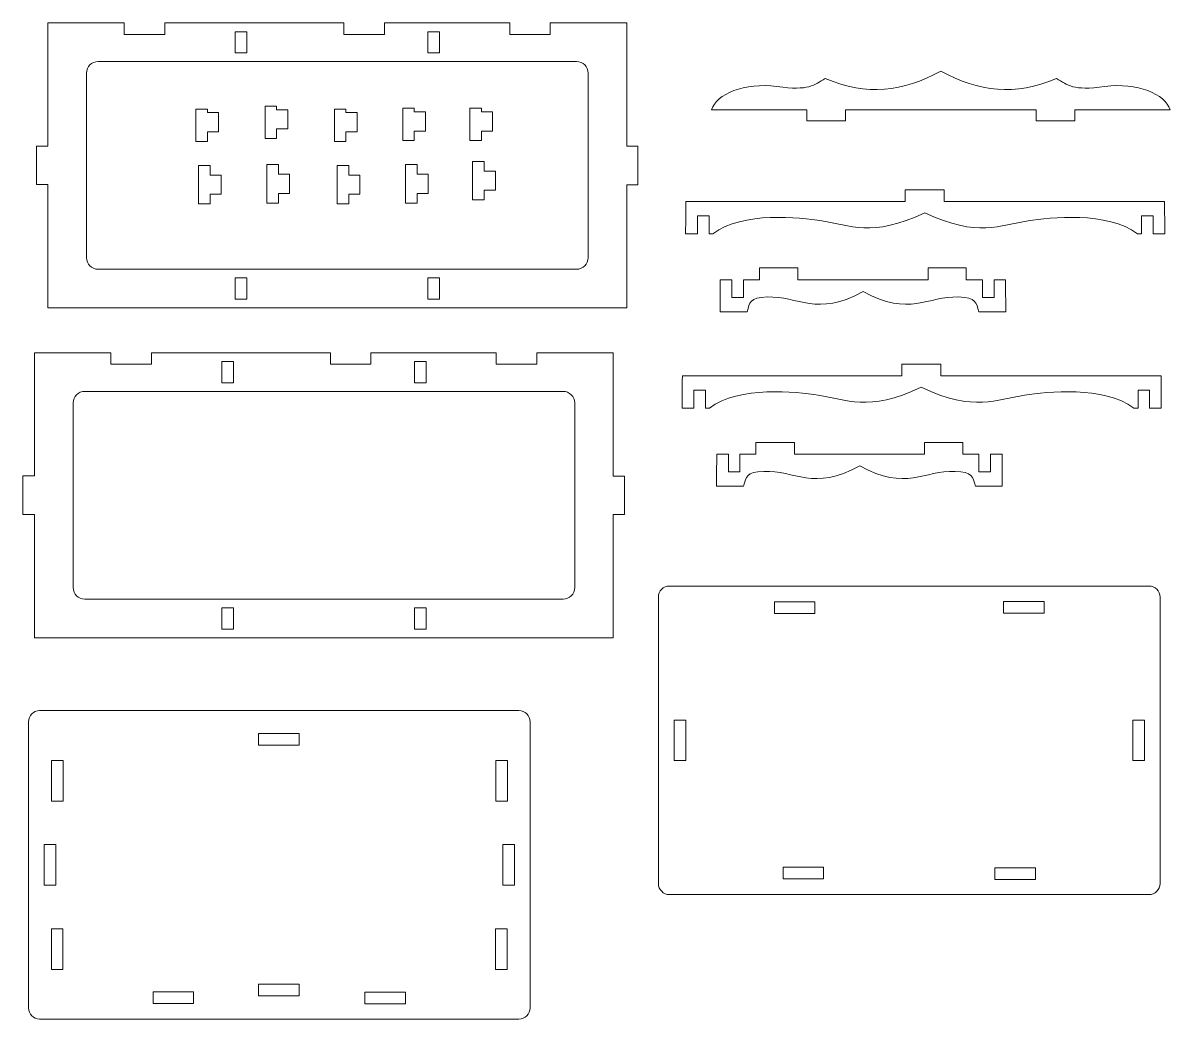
# Model space of a CAD drawing. Header units: centimetres. Extents: x -142 to 142, y -81 to 81.
# Drawn here: x -36.6 to 141.8, y -74.3 to 80.7 of the extents above; entities that cross this region are included whole.
import ezdxf

# ---------------------------------------------------------------- set-up
doc = ezdxf.new("R2010")
doc.units = ezdxf.units.CM
doc.header["$MEASUREMENT"] = 0
doc.layers.add('layer 1', color=7, linetype='Continuous')

msp = doc.modelspace()

# ---------------------------------------------------------------- linework, layer by layer
at = {"layer": 'layer 1', "color": 250, "lineweight": 20}
for points, knots in [([(57.26938, 36.39864), (57.26938, 36.39864), (-32.73068, 36.39864), (-32.73068, 36.39864), (-32.73068, 36.39864), (-32.73068, 36.39864), (-32.73068, 55.55874), (-32.73068, 55.55874), (-32.73068, 55.55874), (-32.73068, 55.55874), (-34.53068, 55.55874), (-34.53068, 55.55874), (-34.53068, 55.55874), (-34.53068, 55.55874), (-34.53068, 61.55874), (-34.53068, 61.55874), (-34.53068, 61.55874), (-34.53068, 61.55874), (-32.73068, 61.55874), (-32.73068, 61.55874), (-32.73068, 61.55874), (-32.73068, 61.55874), (-32.73068, 80.7189), (-32.73068, 80.7189), (-32.73068, 80.7189), (-32.73068, 80.7189), (-20.86502, 80.7189), (-20.86502, 80.7189), (-20.86502, 80.7189), (-20.86502, 80.7189), (-20.86502, 78.9366), (-20.86502, 78.9366), (-20.86502, 78.9366), (-20.86502, 78.9366), (-14.56178, 78.9366), (-14.56178, 78.9366), (-14.56178, 78.9366), (-14.56178, 78.9366), (-14.56178, 80.7189), (-14.56178, 80.7189), (-14.56178, 80.7189), (-14.56178, 80.7189), (13.28128, 80.7189), (13.28128, 80.7189), (13.28128, 80.7189), (13.28128, 80.7189), (13.28128, 78.92952), (13.28128, 78.92952), (13.28128, 78.92952), (13.28128, 78.92952), (19.58452, 78.92952), (19.58452, 78.92952), (19.58452, 78.92952), (19.58452, 78.92952), (19.58452, 80.7189), (19.58452, 80.7189), (19.58452, 80.7189), (19.58452, 80.7189), (39.0664, 80.7189), (39.0664, 80.7189), (39.0664, 80.7189), (39.0664, 80.7189), (39.0664, 78.92856), (39.0664, 78.92856), (39.0664, 78.92856), (39.0664, 78.92856), (45.36964, 78.92856), (45.36964, 78.92856), (45.36964, 78.92856), (45.36964, 78.92856), (45.36964, 80.7189), (45.36964, 80.7189), (45.36964, 80.7189), (45.36964, 80.7189), (57.26938, 80.7189), (57.26938, 80.7189), (57.26938, 80.7189), (57.26938, 80.7189), (57.26938, 61.5513), (57.26938, 61.5513), (57.26938, 61.5513), (57.26938, 61.5513), (59.00854, 61.5513), (59.00854, 61.5513), (59.00854, 61.5513), (59.00854, 61.5513), (59.00854, 55.5513), (59.00854, 55.5513), (59.00854, 55.5513), (59.00854, 55.5513), (57.26938, 55.5513), (57.26938, 55.5513), (57.26938, 55.5513), (57.26938, 55.5513), (57.26938, 36.39864), (57.26938, 36.39864)], [0, 0, 0, 0, 0.04, 0.04, 0.04, 0.04, 0.08, 0.08, 0.08, 0.08, 0.12, 0.12, 0.12, 0.12, 0.16, 0.16, 0.16, 0.16, 0.2, 0.2, 0.2, 0.2, 0.24, 0.24, 0.24, 0.24, 0.28, 0.28, 0.28, 0.28, 0.32, 0.32, 0.32, 0.32, 0.36, 0.36, 0.36, 0.36, 0.4, 0.4, 0.4, 0.4, 0.44, 0.44, 0.44, 0.44, 0.48, 0.48, 0.48, 0.48, 0.52, 0.52, 0.52, 0.52, 0.56, 0.56, 0.56, 0.56, 0.6, 0.6, 0.6, 0.6, 0.64, 0.64, 0.64, 0.64, 0.68, 0.68, 0.68, 0.68, 0.72, 0.72, 0.72, 0.72, 0.76, 0.76, 0.76, 0.76, 0.8, 0.8, 0.8, 0.8, 0.84, 0.84, 0.84, 0.84, 0.88, 0.88, 0.88, 0.88, 0.92, 0.92, 0.92, 0.92, 1, 1, 1, 1]), ([(-3.62936, 76.04766), (-3.62936, 76.04766), (-1.81436, 76.04766), (-1.81436, 76.04766), (-1.81436, 76.04766), (-1.81436, 76.04766), (-1.81436, 79.34766), (-1.81436, 79.34766), (-1.81436, 79.34766), (-1.81436, 79.34766), (-3.62936, 79.34766), (-3.62936, 79.34766), (-3.62936, 79.34766), (-3.62936, 79.34766), (-3.62936, 76.04766), (-3.62936, 76.04766)], [0, 0, 0, 0, 0.2, 0.2, 0.2, 0.2, 0.4, 0.4, 0.4, 0.4, 0.6, 0.6, 0.6, 0.6, 1, 1, 1, 1]), ([(26.3569, 76.04646), (26.3569, 76.04646), (28.17184, 76.04646), (28.17184, 76.04646), (28.17184, 76.04646), (28.17184, 76.04646), (28.17184, 79.34646), (28.17184, 79.34646), (28.17184, 79.34646), (28.17184, 79.34646), (26.3569, 79.34646), (26.3569, 79.34646), (26.3569, 79.34646), (26.3569, 79.34646), (26.3569, 76.04646), (26.3569, 76.04646)], [0, 0, 0, 0, 0.2, 0.2, 0.2, 0.2, 0.4, 0.4, 0.4, 0.4, 0.6, 0.6, 0.6, 0.6, 1, 1, 1, 1]), ([(49.46938, 42.39864), (49.46938, 42.39864), (-24.93068, 42.39864), (-24.93068, 42.39864), (-24.93068, 42.39864), (-25.92062, 42.39864), (-26.73068, 43.20864), (-26.73068, 44.1987), (-26.73068, 44.1987), (-26.73068, 44.1987), (-26.73068, 72.91884), (-26.73068, 72.91884), (-26.73068, 72.91884), (-26.73068, 73.9089), (-25.92062, 74.71884), (-24.93068, 74.71884), (-24.93068, 74.71884), (-24.93068, 74.71884), (49.46938, 74.71884), (49.46938, 74.71884), (49.46938, 74.71884), (50.45938, 74.71884), (51.26938, 73.9089), (51.26938, 72.91884), (51.26938, 72.91884), (51.26938, 72.91884), (51.26938, 44.1987), (51.26938, 44.1987), (51.26938, 44.1987), (51.26938, 43.20864), (50.45938, 42.39864), (49.46938, 42.39864)], [0, 0, 0, 0, 0.111111111, 0.111111111, 0.111111111, 0.111111111, 0.222222222, 0.222222222, 0.222222222, 0.222222222, 0.333333333, 0.333333333, 0.333333333, 0.333333333, 0.444444444, 0.444444444, 0.444444444, 0.444444444, 0.555555556, 0.555555556, 0.555555556, 0.555555556, 0.666666667, 0.666666667, 0.666666667, 0.666666667, 0.777777778, 0.777777778, 0.777777778, 0.777777778, 1, 1, 1, 1]), ([(106.11394, 67.2189), (106.11394, 67.2189), (91.29412, 67.20948), (91.29412, 67.20948), (91.29412, 67.20948), (91.29412, 67.20948), (91.29412, 65.46756), (91.29412, 65.46756), (91.29412, 65.46756), (91.29412, 65.46756), (85.29412, 65.46756), (85.29412, 65.46756), (85.29412, 65.46756), (85.29412, 65.46756), (85.29412, 67.2057), (85.29412, 67.2057), (85.29412, 67.2057), (85.29412, 67.2057), (70.47436, 67.19628), (70.47436, 67.19628), (70.47436, 67.19628), (71.1604, 69.6582), (75.61474, 71.51382), (80.62822, 70.81902), (80.62822, 70.81902), (85.64182, 70.12416), (86.34286, 71.05368), (88.1263, 72.06426), (88.1263, 72.06426), (94.71328, 69.28674), (100.09036, 70.0242), (106.11418, 73.19628), (106.11418, 73.19628), (112.13812, 70.0242), (117.5152, 69.28674), (124.10206, 72.06426), (124.10206, 72.06426), (125.8855, 71.05368), (126.5866, 70.12416), (131.60007, 70.81902), (131.60007, 70.81902), (136.61349, 71.51382), (141.06783, 69.6582), (141.75381, 67.19628), (141.75381, 67.19628), (141.75381, 67.19628), (126.94666, 67.2057), (126.94666, 67.2057), (126.94666, 67.2057), (126.94666, 67.2057), (126.94666, 65.4756), (126.94666, 65.4756), (126.94666, 65.4756), (126.94666, 65.4756), (120.94666, 65.4756), (120.94666, 65.4756), (120.94666, 65.4756), (120.94666, 65.4756), (120.94666, 67.20948), (120.94666, 67.20948), (120.94666, 67.20948), (120.94666, 67.20948), (106.11394, 67.2189), (106.11394, 67.2189)], [0, 0, 0, 0, 0.058823529, 0.058823529, 0.058823529, 0.058823529, 0.117647059, 0.117647059, 0.117647059, 0.117647059, 0.176470588, 0.176470588, 0.176470588, 0.176470588, 0.235294118, 0.235294118, 0.235294118, 0.235294118, 0.294117647, 0.294117647, 0.294117647, 0.294117647, 0.352941176, 0.352941176, 0.352941176, 0.352941176, 0.411764706, 0.411764706, 0.411764706, 0.411764706, 0.470588235, 0.470588235, 0.470588235, 0.470588235, 0.529411765, 0.529411765, 0.529411765, 0.529411765, 0.588235294, 0.588235294, 0.588235294, 0.588235294, 0.647058824, 0.647058824, 0.647058824, 0.647058824, 0.705882353, 0.705882353, 0.705882353, 0.705882353, 0.764705882, 0.764705882, 0.764705882, 0.764705882, 0.823529412, 0.823529412, 0.823529412, 0.823529412, 0.882352941, 0.882352941, 0.882352941, 0.882352941, 1, 1, 1, 1]), ([(-7.9448, 62.26224), (-7.9448, 62.26224), (-9.7448, 62.26224), (-9.7448, 62.26224), (-9.7448, 62.26224), (-9.7448, 62.26224), (-9.7448, 67.30224), (-9.7448, 67.30224), (-9.7448, 67.30224), (-9.7448, 67.30224), (-7.9448, 67.30224), (-7.9448, 67.30224), (-7.9448, 67.30224), (-7.9448, 67.30224), (-7.9448, 66.76224), (-7.9448, 66.76224), (-7.9448, 66.76224), (-7.9448, 66.76224), (-6.20486, 66.76224), (-6.20486, 66.76224), (-6.20486, 66.76224), (-6.20486, 66.76224), (-6.20486, 63.76224), (-6.20486, 63.76224), (-6.20486, 63.76224), (-6.20486, 63.76224), (-7.9448, 63.76224), (-7.9448, 63.76224), (-7.9448, 63.76224), (-7.9448, 63.76224), (-7.9448, 62.26224), (-7.9448, 62.26224)], [0, 0, 0, 0, 0.111111111, 0.111111111, 0.111111111, 0.111111111, 0.222222222, 0.222222222, 0.222222222, 0.222222222, 0.333333333, 0.333333333, 0.333333333, 0.333333333, 0.444444444, 0.444444444, 0.444444444, 0.444444444, 0.555555556, 0.555555556, 0.555555556, 0.555555556, 0.666666667, 0.666666667, 0.666666667, 0.666666667, 0.777777778, 0.777777778, 0.777777778, 0.777777778, 1, 1, 1, 1]), ([(2.83396, 62.72124), (2.83396, 62.72124), (1.03396, 62.72124), (1.03396, 62.72124), (1.03396, 62.72124), (1.03396, 62.72124), (1.03396, 67.76124), (1.03396, 67.76124), (1.03396, 67.76124), (1.03396, 67.76124), (2.83396, 67.76124), (2.83396, 67.76124), (2.83396, 67.76124), (2.83396, 67.76124), (2.83396, 67.22124), (2.83396, 67.22124), (2.83396, 67.22124), (2.83396, 67.22124), (4.57396, 67.22124), (4.57396, 67.22124), (4.57396, 67.22124), (4.57396, 67.22124), (4.57396, 64.22124), (4.57396, 64.22124), (4.57396, 64.22124), (4.57396, 64.22124), (2.83396, 64.22124), (2.83396, 64.22124), (2.83396, 64.22124), (2.83396, 64.22124), (2.83396, 62.72124), (2.83396, 62.72124)], [0, 0, 0, 0, 0.111111111, 0.111111111, 0.111111111, 0.111111111, 0.222222222, 0.222222222, 0.222222222, 0.222222222, 0.333333333, 0.333333333, 0.333333333, 0.333333333, 0.444444444, 0.444444444, 0.444444444, 0.444444444, 0.555555556, 0.555555556, 0.555555556, 0.555555556, 0.666666667, 0.666666667, 0.666666667, 0.666666667, 0.777777778, 0.777777778, 0.777777778, 0.777777778, 1, 1, 1, 1]), ([(13.60894, 62.26224), (13.60894, 62.26224), (11.80894, 62.26224), (11.80894, 62.26224), (11.80894, 62.26224), (11.80894, 62.26224), (11.80894, 67.30224), (11.80894, 67.30224), (11.80894, 67.30224), (11.80894, 67.30224), (13.60894, 67.30224), (13.60894, 67.30224), (13.60894, 67.30224), (13.60894, 67.30224), (13.60894, 66.76224), (13.60894, 66.76224), (13.60894, 66.76224), (13.60894, 66.76224), (15.34894, 66.76224), (15.34894, 66.76224), (15.34894, 66.76224), (15.34894, 66.76224), (15.34894, 63.76224), (15.34894, 63.76224), (15.34894, 63.76224), (15.34894, 63.76224), (13.60894, 63.76224), (13.60894, 63.76224), (13.60894, 63.76224), (13.60894, 63.76224), (13.60894, 62.26224), (13.60894, 62.26224)], [0, 0, 0, 0, 0.111111111, 0.111111111, 0.111111111, 0.111111111, 0.222222222, 0.222222222, 0.222222222, 0.222222222, 0.333333333, 0.333333333, 0.333333333, 0.333333333, 0.444444444, 0.444444444, 0.444444444, 0.444444444, 0.555555556, 0.555555556, 0.555555556, 0.555555556, 0.666666667, 0.666666667, 0.666666667, 0.666666667, 0.777777778, 0.777777778, 0.777777778, 0.777777778, 1, 1, 1, 1]), ([(24.22894, 62.40372), (24.22894, 62.40372), (22.42894, 62.40372), (22.42894, 62.40372), (22.42894, 62.40372), (22.42894, 62.40372), (22.42894, 67.44372), (22.42894, 67.44372), (22.42894, 67.44372), (22.42894, 67.44372), (24.22894, 67.44372), (24.22894, 67.44372), (24.22894, 67.44372), (24.22894, 67.44372), (24.22894, 66.90372), (24.22894, 66.90372), (24.22894, 66.90372), (24.22894, 66.90372), (25.96894, 66.90372), (25.96894, 66.90372), (25.96894, 66.90372), (25.96894, 66.90372), (25.96894, 63.90372), (25.96894, 63.90372), (25.96894, 63.90372), (25.96894, 63.90372), (24.22894, 63.90372), (24.22894, 63.90372), (24.22894, 63.90372), (24.22894, 63.90372), (24.22894, 62.40372), (24.22894, 62.40372)], [0, 0, 0, 0, 0.111111111, 0.111111111, 0.111111111, 0.111111111, 0.222222222, 0.222222222, 0.222222222, 0.222222222, 0.333333333, 0.333333333, 0.333333333, 0.333333333, 0.444444444, 0.444444444, 0.444444444, 0.444444444, 0.555555556, 0.555555556, 0.555555556, 0.555555556, 0.666666667, 0.666666667, 0.666666667, 0.666666667, 0.777777778, 0.777777778, 0.777777778, 0.777777778, 1, 1, 1, 1]), ([(34.66894, 62.40372), (34.66894, 62.40372), (32.86894, 62.40372), (32.86894, 62.40372), (32.86894, 62.40372), (32.86894, 62.40372), (32.86894, 67.44372), (32.86894, 67.44372), (32.86894, 67.44372), (32.86894, 67.44372), (34.66894, 67.44372), (34.66894, 67.44372), (34.66894, 67.44372), (34.66894, 67.44372), (34.66894, 66.90372), (34.66894, 66.90372), (34.66894, 66.90372), (34.66894, 66.90372), (36.40894, 66.90372), (36.40894, 66.90372), (36.40894, 66.90372), (36.40894, 66.90372), (36.40894, 63.90372), (36.40894, 63.90372), (36.40894, 63.90372), (36.40894, 63.90372), (34.66894, 63.90372), (34.66894, 63.90372), (34.66894, 63.90372), (34.66894, 63.90372), (34.66894, 62.40372), (34.66894, 62.40372)], [0, 0, 0, 0, 0.111111111, 0.111111111, 0.111111111, 0.111111111, 0.222222222, 0.222222222, 0.222222222, 0.222222222, 0.333333333, 0.333333333, 0.333333333, 0.333333333, 0.444444444, 0.444444444, 0.444444444, 0.444444444, 0.555555556, 0.555555556, 0.555555556, 0.555555556, 0.666666667, 0.666666667, 0.666666667, 0.666666667, 0.777777778, 0.777777778, 0.777777778, 0.777777778, 1, 1, 1, 1]), ([(35.09896, 53.18022), (35.09896, 53.18022), (33.29896, 53.18022), (33.29896, 53.18022), (33.29896, 53.18022), (33.29896, 53.18022), (33.29896, 59.18022), (33.29896, 59.18022), (33.29896, 59.18022), (33.29896, 59.18022), (35.09896, 59.18022), (35.09896, 59.18022), (35.09896, 59.18022), (35.09896, 59.18022), (35.09896, 57.68022), (35.09896, 57.68022), (35.09896, 57.68022), (35.09896, 57.68022), (36.83896, 57.68022), (36.83896, 57.68022), (36.83896, 57.68022), (36.83896, 57.68022), (36.83896, 54.68022), (36.83896, 54.68022), (36.83896, 54.68022), (36.83896, 54.68022), (35.09896, 54.68022), (35.09896, 54.68022), (35.09896, 54.68022), (35.09896, 54.68022), (35.09896, 53.18022), (35.09896, 53.18022)], [0, 0, 0, 0, 0.111111111, 0.111111111, 0.111111111, 0.111111111, 0.222222222, 0.222222222, 0.222222222, 0.222222222, 0.333333333, 0.333333333, 0.333333333, 0.333333333, 0.444444444, 0.444444444, 0.444444444, 0.444444444, 0.555555556, 0.555555556, 0.555555556, 0.555555556, 0.666666667, 0.666666667, 0.666666667, 0.666666667, 0.777777778, 0.777777778, 0.777777778, 0.777777778, 1, 1, 1, 1]), ([(-7.51478, 52.55874), (-7.51478, 52.55874), (-9.31478, 52.55874), (-9.31478, 52.55874), (-9.31478, 52.55874), (-9.31478, 52.55874), (-9.31478, 58.55874), (-9.31478, 58.55874), (-9.31478, 58.55874), (-9.31478, 58.55874), (-7.51478, 58.55874), (-7.51478, 58.55874), (-7.51478, 58.55874), (-7.51478, 58.55874), (-7.51478, 57.05874), (-7.51478, 57.05874), (-7.51478, 57.05874), (-7.51478, 57.05874), (-5.77484, 57.05874), (-5.77484, 57.05874), (-5.77484, 57.05874), (-5.77484, 57.05874), (-5.77484, 54.05874), (-5.77484, 54.05874), (-5.77484, 54.05874), (-5.77484, 54.05874), (-7.51478, 54.05874), (-7.51478, 54.05874), (-7.51478, 54.05874), (-7.51478, 54.05874), (-7.51478, 52.55874), (-7.51478, 52.55874)], [0, 0, 0, 0, 0.111111111, 0.111111111, 0.111111111, 0.111111111, 0.222222222, 0.222222222, 0.222222222, 0.222222222, 0.333333333, 0.333333333, 0.333333333, 0.333333333, 0.444444444, 0.444444444, 0.444444444, 0.444444444, 0.555555556, 0.555555556, 0.555555556, 0.555555556, 0.666666667, 0.666666667, 0.666666667, 0.666666667, 0.777777778, 0.777777778, 0.777777778, 0.777777778, 1, 1, 1, 1]), ([(3.10522, 52.70022), (3.10522, 52.70022), (1.30522, 52.70022), (1.30522, 52.70022), (1.30522, 52.70022), (1.30522, 52.70022), (1.30522, 58.70022), (1.30522, 58.70022), (1.30522, 58.70022), (1.30522, 58.70022), (3.10522, 58.70022), (3.10522, 58.70022), (3.10522, 58.70022), (3.10522, 58.70022), (3.10522, 57.20022), (3.10522, 57.20022), (3.10522, 57.20022), (3.10522, 57.20022), (4.84522, 57.20022), (4.84522, 57.20022), (4.84522, 57.20022), (4.84522, 57.20022), (4.84522, 54.20022), (4.84522, 54.20022), (4.84522, 54.20022), (4.84522, 54.20022), (3.10522, 54.20022), (3.10522, 54.20022), (3.10522, 54.20022), (3.10522, 54.20022), (3.10522, 52.70022), (3.10522, 52.70022)], [0, 0, 0, 0, 0.111111111, 0.111111111, 0.111111111, 0.111111111, 0.222222222, 0.222222222, 0.222222222, 0.222222222, 0.333333333, 0.333333333, 0.333333333, 0.333333333, 0.444444444, 0.444444444, 0.444444444, 0.444444444, 0.555555556, 0.555555556, 0.555555556, 0.555555556, 0.666666667, 0.666666667, 0.666666667, 0.666666667, 0.777777778, 0.777777778, 0.777777778, 0.777777778, 1, 1, 1, 1]), ([(14.03896, 52.55874), (14.03896, 52.55874), (12.23896, 52.55874), (12.23896, 52.55874), (12.23896, 52.55874), (12.23896, 52.55874), (12.23896, 58.55874), (12.23896, 58.55874), (12.23896, 58.55874), (12.23896, 58.55874), (14.03896, 58.55874), (14.03896, 58.55874), (14.03896, 58.55874), (14.03896, 58.55874), (14.03896, 57.05874), (14.03896, 57.05874), (14.03896, 57.05874), (14.03896, 57.05874), (15.7789, 57.05874), (15.7789, 57.05874), (15.7789, 57.05874), (15.7789, 57.05874), (15.7789, 54.05874), (15.7789, 54.05874), (15.7789, 54.05874), (15.7789, 54.05874), (14.03896, 54.05874), (14.03896, 54.05874), (14.03896, 54.05874), (14.03896, 54.05874), (14.03896, 52.55874), (14.03896, 52.55874)], [0, 0, 0, 0, 0.111111111, 0.111111111, 0.111111111, 0.111111111, 0.222222222, 0.222222222, 0.222222222, 0.222222222, 0.333333333, 0.333333333, 0.333333333, 0.333333333, 0.444444444, 0.444444444, 0.444444444, 0.444444444, 0.555555556, 0.555555556, 0.555555556, 0.555555556, 0.666666667, 0.666666667, 0.666666667, 0.666666667, 0.777777778, 0.777777778, 0.777777778, 0.777777778, 1, 1, 1, 1]), ([(24.65896, 52.70022), (24.65896, 52.70022), (22.85896, 52.70022), (22.85896, 52.70022), (22.85896, 52.70022), (22.85896, 52.70022), (22.85896, 58.70022), (22.85896, 58.70022), (22.85896, 58.70022), (22.85896, 58.70022), (24.65896, 58.70022), (24.65896, 58.70022), (24.65896, 58.70022), (24.65896, 58.70022), (24.65896, 57.20022), (24.65896, 57.20022), (24.65896, 57.20022), (24.65896, 57.20022), (26.39896, 57.20022), (26.39896, 57.20022), (26.39896, 57.20022), (26.39896, 57.20022), (26.39896, 54.20022), (26.39896, 54.20022), (26.39896, 54.20022), (26.39896, 54.20022), (24.65896, 54.20022), (24.65896, 54.20022), (24.65896, 54.20022), (24.65896, 54.20022), (24.65896, 52.70022), (24.65896, 52.70022)], [0, 0, 0, 0, 0.111111111, 0.111111111, 0.111111111, 0.111111111, 0.222222222, 0.222222222, 0.222222222, 0.222222222, 0.333333333, 0.333333333, 0.333333333, 0.333333333, 0.444444444, 0.444444444, 0.444444444, 0.444444444, 0.555555556, 0.555555556, 0.555555556, 0.555555556, 0.666666667, 0.666666667, 0.666666667, 0.666666667, 0.777777778, 0.777777778, 0.777777778, 0.777777778, 1, 1, 1, 1]), ([(103.60588, 51.15732), (95.27194, 47.27658), (92.02948, 49.2672), (87.59626, 49.9356), (87.59626, 49.9356), (84.16864, 50.45238), (75.3163, 51.44562), (70.66594, 47.92608), (70.66594, 47.92608), (70.66594, 47.92608), (70.06666, 47.92662), (70.06666, 47.92662), (70.06666, 47.92662), (70.06666, 47.92662), (70.06666, 50.7069), (70.06666, 50.7069), (70.06666, 50.7069), (70.06666, 50.7069), (68.26666, 50.7069), (68.26666, 50.7069), (68.26666, 50.7069), (68.26666, 50.7069), (68.26666, 47.92854), (68.26666, 47.92854), (68.26666, 47.92854), (66.22318, 47.93106), (68.93614, 47.93016), (66.42436, 47.93238), (66.42436, 47.93238), (66.43732, 50.23524), (66.45016, 50.64324), (66.46312, 52.94616), (66.46312, 52.94616), (78.13882, 52.94814), (88.9144, 52.94916), (100.5901, 52.94928), (100.5901, 52.94928), (100.5901, 52.94928), (100.5901, 54.76608), (100.5901, 54.76608), (100.5901, 54.76608), (100.5901, 54.76608), (106.64308, 54.76608), (106.64308, 54.76608), (106.64308, 54.76608), (106.64308, 54.76608), (106.64308, 52.94928), (106.64308, 52.94928), (106.64308, 52.94928), (118.3627, 52.94916), (129.17889, 52.94814), (140.89845, 52.94616), (140.89845, 52.94616), (140.91141, 50.64324), (140.92437, 50.23524), (140.93739, 47.93238), (140.93739, 47.93238), (138.43221, 47.93016), (141.10431, 47.931), (139.12671, 47.92854), (139.12671, 47.92854), (139.12671, 47.92854), (139.12671, 50.71296), (139.12671, 50.71296), (139.12671, 50.71296), (139.12671, 50.71296), (137.32671, 50.71296), (137.32671, 50.71296), (137.32671, 50.71296), (137.32671, 50.71296), (137.32671, 47.92668), (137.32671, 47.92668), (137.32671, 47.92668), (137.32671, 47.92668), (136.67985, 47.92608), (136.67985, 47.92608), (136.67985, 47.92608), (132.01197, 51.44562), (123.12634, 50.45238), (119.68576, 49.9356), (119.68576, 49.9356), (115.23592, 49.26726), (111.97114, 47.27658), (103.60588, 51.15732)], [0, 0, 0, 0, 0.045454545, 0.045454545, 0.045454545, 0.045454545, 0.090909091, 0.090909091, 0.090909091, 0.090909091, 0.136363636, 0.136363636, 0.136363636, 0.136363636, 0.181818182, 0.181818182, 0.181818182, 0.181818182, 0.227272727, 0.227272727, 0.227272727, 0.227272727, 0.272727273, 0.272727273, 0.272727273, 0.272727273, 0.318181818, 0.318181818, 0.318181818, 0.318181818, 0.363636364, 0.363636364, 0.363636364, 0.363636364, 0.409090909, 0.409090909, 0.409090909, 0.409090909, 0.454545455, 0.454545455, 0.454545455, 0.454545455, 0.5, 0.5, 0.5, 0.5, 0.545454545, 0.545454545, 0.545454545, 0.545454545, 0.590909091, 0.590909091, 0.590909091, 0.590909091, 0.636363636, 0.636363636, 0.636363636, 0.636363636, 0.681818182, 0.681818182, 0.681818182, 0.681818182, 0.727272727, 0.727272727, 0.727272727, 0.727272727, 0.772727273, 0.772727273, 0.772727273, 0.772727273, 0.818181818, 0.818181818, 0.818181818, 0.818181818, 0.863636364, 0.863636364, 0.863636364, 0.863636364, 0.909090909, 0.909090909, 0.909090909, 0.909090909, 1, 1, 1, 1]), ([(-3.62294, 37.7499), (-3.62294, 37.7499), (-1.80794, 37.7499), (-1.80794, 37.7499), (-1.80794, 37.7499), (-1.80794, 37.7499), (-1.80794, 41.0499), (-1.80794, 41.0499), (-1.80794, 41.0499), (-1.80794, 41.0499), (-3.62294, 41.0499), (-3.62294, 41.0499), (-3.62294, 41.0499), (-3.62294, 41.0499), (-3.62294, 37.7499), (-3.62294, 37.7499)], [0, 0, 0, 0, 0.2, 0.2, 0.2, 0.2, 0.4, 0.4, 0.4, 0.4, 0.6, 0.6, 0.6, 0.6, 1, 1, 1, 1]), ([(26.36332, 37.7487), (26.36332, 37.7487), (28.17832, 37.7487), (28.17832, 37.7487), (28.17832, 37.7487), (28.17832, 37.7487), (28.17832, 41.0487), (28.17832, 41.0487), (28.17832, 41.0487), (28.17832, 41.0487), (26.36332, 41.0487), (26.36332, 41.0487), (26.36332, 41.0487), (26.36332, 41.0487), (26.36332, 37.7487), (26.36332, 37.7487)], [0, 0, 0, 0, 0.2, 0.2, 0.2, 0.2, 0.4, 0.4, 0.4, 0.4, 0.6, 0.6, 0.6, 0.6, 1, 1, 1, 1]), ([(94.04908, 38.96166), (86.78272, 34.90842), (83.98972, 38.26998), (79.11046, 38.08362), (79.11046, 38.08362), (76.35748, 37.9785), (76.41658, 37.2906), (75.98092, 35.75676), (75.98092, 35.75676), (74.30092, 35.75886), (73.46098, 35.76096), (71.78098, 35.763), (71.78098, 35.763), (71.79046, 38.06094), (71.79994, 38.46798), (71.80936, 40.76592), (71.80936, 40.76592), (74.9842, 40.76658), (71.5036, 40.76652), (73.61512, 40.76706), (73.61512, 40.76706), (73.61512, 40.76706), (73.61512, 38.0181), (73.61512, 38.0181), (73.61512, 38.0181), (73.61512, 38.0181), (75.41512, 38.0181), (75.41512, 38.0181), (75.41512, 38.0181), (75.41512, 38.0181), (75.41512, 40.76748), (75.41512, 40.76748), (75.41512, 40.76748), (75.41512, 40.76748), (77.89948, 40.7679), (77.89948, 40.7679), (77.89948, 40.7679), (77.89948, 40.7679), (77.89948, 42.59676), (77.89948, 42.59676), (77.89948, 42.59676), (77.89948, 42.59676), (83.89948, 42.59676), (83.89948, 42.59676), (83.89948, 42.59676), (83.89948, 42.59676), (83.89948, 40.76856), (83.89948, 40.76856), (83.89948, 40.76856), (90.63982, 40.76916), (97.38016, 40.76916), (104.12056, 40.76856), (104.12056, 40.76856), (104.12056, 40.76856), (104.12056, 42.59682), (104.12056, 42.59682), (104.12056, 42.59682), (104.12056, 42.59682), (110.074, 42.59682), (110.074, 42.59682), (110.074, 42.59682), (110.074, 42.59682), (110.074, 40.7679), (110.074, 40.7679), (110.074, 40.7679), (110.074, 40.7679), (112.59154, 40.76748), (112.59154, 40.76748), (112.59154, 40.76748), (112.59154, 40.76748), (112.59154, 38.01264), (112.59154, 38.01264), (112.59154, 38.01264), (112.59154, 38.01264), (114.39154, 38.01264), (114.39154, 38.01264), (114.39154, 38.01264), (114.39154, 38.01264), (114.39154, 40.76706), (114.39154, 40.76706), (114.39154, 40.76706), (116.38414, 40.76652), (113.0566, 40.76658), (116.1778, 40.76592), (116.1778, 40.76592), (116.1871, 38.46798), (116.19652, 38.06094), (116.20594, 35.763), (116.20594, 35.763), (114.53896, 35.76096), (113.69902, 35.75886), (112.03204, 35.75676), (112.03204, 35.75676), (111.5998, 37.2906), (111.604, 37.9785), (108.87238, 38.08362), (108.87238, 38.08362), (104.03092, 38.26998), (101.25904, 34.90842), (94.04908, 38.96166)], [0, 0, 0, 0, 0.038461538, 0.038461538, 0.038461538, 0.038461538, 0.076923077, 0.076923077, 0.076923077, 0.076923077, 0.115384615, 0.115384615, 0.115384615, 0.115384615, 0.153846154, 0.153846154, 0.153846154, 0.153846154, 0.192307692, 0.192307692, 0.192307692, 0.192307692, 0.230769231, 0.230769231, 0.230769231, 0.230769231, 0.269230769, 0.269230769, 0.269230769, 0.269230769, 0.307692308, 0.307692308, 0.307692308, 0.307692308, 0.346153846, 0.346153846, 0.346153846, 0.346153846, 0.384615385, 0.384615385, 0.384615385, 0.384615385, 0.423076923, 0.423076923, 0.423076923, 0.423076923, 0.461538462, 0.461538462, 0.461538462, 0.461538462, 0.5, 0.5, 0.5, 0.5, 0.538461538, 0.538461538, 0.538461538, 0.538461538, 0.576923077, 0.576923077, 0.576923077, 0.576923077, 0.615384615, 0.615384615, 0.615384615, 0.615384615, 0.653846154, 0.653846154, 0.653846154, 0.653846154, 0.692307692, 0.692307692, 0.692307692, 0.692307692, 0.730769231, 0.730769231, 0.730769231, 0.730769231, 0.769230769, 0.769230769, 0.769230769, 0.769230769, 0.807692308, 0.807692308, 0.807692308, 0.807692308, 0.846153846, 0.846153846, 0.846153846, 0.846153846, 0.884615385, 0.884615385, 0.884615385, 0.884615385, 0.923076923, 0.923076923, 0.923076923, 0.923076923, 1, 1, 1, 1]), ([(55.1833, -14.92302), (55.1833, -14.92302), (-34.81676, -14.92302), (-34.81676, -14.92302), (-34.81676, -14.92302), (-34.81676, -14.92302), (-34.81676, 4.23708), (-34.81676, 4.23708), (-34.81676, 4.23708), (-34.81676, 4.23708), (-36.61676, 4.23708), (-36.61676, 4.23708), (-36.61676, 4.23708), (-36.61676, 4.23708), (-36.61676, 10.23708), (-36.61676, 10.23708), (-36.61676, 10.23708), (-36.61676, 10.23708), (-34.81676, 10.23708), (-34.81676, 10.23708), (-34.81676, 10.23708), (-34.81676, 10.23708), (-34.81676, 29.39724), (-34.81676, 29.39724), (-34.81676, 29.39724), (-34.81676, 29.39724), (-22.9511, 29.39724), (-22.9511, 29.39724), (-22.9511, 29.39724), (-22.9511, 29.39724), (-22.9511, 27.61494), (-22.9511, 27.61494), (-22.9511, 27.61494), (-22.9511, 27.61494), (-16.6478, 27.61494), (-16.6478, 27.61494), (-16.6478, 27.61494), (-16.6478, 27.61494), (-16.6478, 29.39724), (-16.6478, 29.39724), (-16.6478, 29.39724), (-16.6478, 29.39724), (11.1952, 29.39724), (11.1952, 29.39724), (11.1952, 29.39724), (11.1952, 29.39724), (11.1952, 27.60786), (11.1952, 27.60786), (11.1952, 27.60786), (11.1952, 27.60786), (17.49844, 27.60786), (17.49844, 27.60786), (17.49844, 27.60786), (17.49844, 27.60786), (17.49844, 29.39724), (17.49844, 29.39724), (17.49844, 29.39724), (17.49844, 29.39724), (36.98026, 29.39724), (36.98026, 29.39724), (36.98026, 29.39724), (36.98026, 29.39724), (36.98026, 27.6069), (36.98026, 27.6069), (36.98026, 27.6069), (36.98026, 27.6069), (43.28356, 27.6069), (43.28356, 27.6069), (43.28356, 27.6069), (43.28356, 27.6069), (43.28356, 29.39724), (43.28356, 29.39724), (43.28356, 29.39724), (43.28356, 29.39724), (55.1833, 29.39724), (55.1833, 29.39724), (55.1833, 29.39724), (55.1833, 29.39724), (55.1833, 10.22964), (55.1833, 10.22964), (55.1833, 10.22964), (55.1833, 10.22964), (56.92246, 10.22964), (56.92246, 10.22964), (56.92246, 10.22964), (56.92246, 10.22964), (56.92246, 4.22964), (56.92246, 4.22964), (56.92246, 4.22964), (56.92246, 4.22964), (55.1833, 4.22964), (55.1833, 4.22964), (55.1833, 4.22964), (55.1833, 4.22964), (55.1833, -14.92302), (55.1833, -14.92302)], [0, 0, 0, 0, 0.04, 0.04, 0.04, 0.04, 0.08, 0.08, 0.08, 0.08, 0.12, 0.12, 0.12, 0.12, 0.16, 0.16, 0.16, 0.16, 0.2, 0.2, 0.2, 0.2, 0.24, 0.24, 0.24, 0.24, 0.28, 0.28, 0.28, 0.28, 0.32, 0.32, 0.32, 0.32, 0.36, 0.36, 0.36, 0.36, 0.4, 0.4, 0.4, 0.4, 0.44, 0.44, 0.44, 0.44, 0.48, 0.48, 0.48, 0.48, 0.52, 0.52, 0.52, 0.52, 0.56, 0.56, 0.56, 0.56, 0.6, 0.6, 0.6, 0.6, 0.64, 0.64, 0.64, 0.64, 0.68, 0.68, 0.68, 0.68, 0.72, 0.72, 0.72, 0.72, 0.76, 0.76, 0.76, 0.76, 0.8, 0.8, 0.8, 0.8, 0.84, 0.84, 0.84, 0.84, 0.88, 0.88, 0.88, 0.88, 0.92, 0.92, 0.92, 0.92, 1, 1, 1, 1]), ([(-5.71544, 24.726), (-5.71544, 24.726), (-3.90038, 24.726), (-3.90038, 24.726), (-3.90038, 24.726), (-3.90038, 24.726), (-3.90038, 28.026), (-3.90038, 28.026), (-3.90038, 28.026), (-3.90038, 28.026), (-5.71544, 28.026), (-5.71544, 28.026), (-5.71544, 28.026), (-5.71544, 28.026), (-5.71544, 24.726), (-5.71544, 24.726)], [0, 0, 0, 0, 0.2, 0.2, 0.2, 0.2, 0.4, 0.4, 0.4, 0.4, 0.6, 0.6, 0.6, 0.6, 1, 1, 1, 1]), ([(24.27082, 24.7248), (24.27082, 24.7248), (26.08582, 24.7248), (26.08582, 24.7248), (26.08582, 24.7248), (26.08582, 24.7248), (26.08582, 28.0248), (26.08582, 28.0248), (26.08582, 28.0248), (26.08582, 28.0248), (24.27082, 28.0248), (24.27082, 28.0248), (24.27082, 28.0248), (24.27082, 28.0248), (24.27082, 24.7248), (24.27082, 24.7248)], [0, 0, 0, 0, 0.2, 0.2, 0.2, 0.2, 0.4, 0.4, 0.4, 0.4, 0.6, 0.6, 0.6, 0.6, 1, 1, 1, 1]), ([(103.0594, 24.02718), (94.72552, 20.14644), (91.48306, 22.13706), (87.04984, 22.80546), (87.04984, 22.80546), (83.62216, 23.32224), (74.76988, 24.31548), (70.11946, 20.79594), (70.11946, 20.79594), (70.11946, 20.79594), (69.52018, 20.79648), (69.52018, 20.79648), (69.52018, 20.79648), (69.52018, 20.79648), (69.52018, 23.57676), (69.52018, 23.57676), (69.52018, 23.57676), (69.52018, 23.57676), (67.72018, 23.57676), (67.72018, 23.57676), (67.72018, 23.57676), (67.72018, 23.57676), (67.72018, 20.7984), (67.72018, 20.7984), (67.72018, 20.7984), (65.6767, 20.80092), (68.38972, 20.80002), (65.87788, 20.80224), (65.87788, 20.80224), (65.89084, 23.1051), (65.90368, 23.5131), (65.91664, 25.81602), (65.91664, 25.81602), (77.59234, 25.818), (88.36798, 25.81902), (100.04362, 25.81914), (100.04362, 25.81914), (100.04362, 25.81914), (100.04362, 27.63594), (100.04362, 27.63594), (100.04362, 27.63594), (100.04362, 27.63594), (106.0966, 27.63594), (106.0966, 27.63594), (106.0966, 27.63594), (106.0966, 27.63594), (106.0966, 25.81914), (106.0966, 25.81914), (106.0966, 25.81914), (117.81622, 25.81902), (128.63241, 25.818), (140.35197, 25.81602), (140.35197, 25.81602), (140.36493, 23.5131), (140.37789, 23.1051), (140.39091, 20.80224), (140.39091, 20.80224), (137.88573, 20.80002), (140.55783, 20.80086), (138.58023, 20.7984), (138.58023, 20.7984), (138.58023, 20.7984), (138.58023, 23.58282), (138.58023, 23.58282), (138.58023, 23.58282), (138.58023, 23.58282), (136.78023, 23.58282), (136.78023, 23.58282), (136.78023, 23.58282), (136.78023, 23.58282), (136.78023, 20.79654), (136.78023, 20.79654), (136.78023, 20.79654), (136.78023, 20.79654), (136.13337, 20.79594), (136.13337, 20.79594), (136.13337, 20.79594), (131.46549, 24.31548), (122.57986, 23.32224), (119.13928, 22.80546), (119.13928, 22.80546), (114.68944, 22.13712), (111.42466, 20.14644), (103.0594, 24.02718)], [0, 0, 0, 0, 0.045454545, 0.045454545, 0.045454545, 0.045454545, 0.090909091, 0.090909091, 0.090909091, 0.090909091, 0.136363636, 0.136363636, 0.136363636, 0.136363636, 0.181818182, 0.181818182, 0.181818182, 0.181818182, 0.227272727, 0.227272727, 0.227272727, 0.227272727, 0.272727273, 0.272727273, 0.272727273, 0.272727273, 0.318181818, 0.318181818, 0.318181818, 0.318181818, 0.363636364, 0.363636364, 0.363636364, 0.363636364, 0.409090909, 0.409090909, 0.409090909, 0.409090909, 0.454545455, 0.454545455, 0.454545455, 0.454545455, 0.5, 0.5, 0.5, 0.5, 0.545454545, 0.545454545, 0.545454545, 0.545454545, 0.590909091, 0.590909091, 0.590909091, 0.590909091, 0.636363636, 0.636363636, 0.636363636, 0.636363636, 0.681818182, 0.681818182, 0.681818182, 0.681818182, 0.727272727, 0.727272727, 0.727272727, 0.727272727, 0.772727273, 0.772727273, 0.772727273, 0.772727273, 0.818181818, 0.818181818, 0.818181818, 0.818181818, 0.863636364, 0.863636364, 0.863636364, 0.863636364, 0.909090909, 0.909090909, 0.909090909, 0.909090909, 1, 1, 1, 1]), ([(47.3833, -8.92302), (47.3833, -8.92302), (-27.01676, -8.92302), (-27.01676, -8.92302), (-27.01676, -8.92302), (-28.00676, -8.92302), (-28.81676, -8.11302), (-28.81676, -7.12296), (-28.81676, -7.12296), (-28.81676, -7.12296), (-28.81676, 21.59718), (-28.81676, 21.59718), (-28.81676, 21.59718), (-28.81676, 22.58724), (-28.00676, 23.39718), (-27.01676, 23.39718), (-27.01676, 23.39718), (-27.01676, 23.39718), (47.3833, 23.39718), (47.3833, 23.39718), (47.3833, 23.39718), (48.3733, 23.39718), (49.1833, 22.58724), (49.1833, 21.59718), (49.1833, 21.59718), (49.1833, 21.59718), (49.1833, -7.12296), (49.1833, -7.12296), (49.1833, -7.12296), (49.1833, -8.11302), (48.3733, -8.92302), (47.3833, -8.92302)], [0, 0, 0, 0, 0.111111111, 0.111111111, 0.111111111, 0.111111111, 0.222222222, 0.222222222, 0.222222222, 0.222222222, 0.333333333, 0.333333333, 0.333333333, 0.333333333, 0.444444444, 0.444444444, 0.444444444, 0.444444444, 0.555555556, 0.555555556, 0.555555556, 0.555555556, 0.666666667, 0.666666667, 0.666666667, 0.666666667, 0.777777778, 0.777777778, 0.777777778, 0.777777778, 1, 1, 1, 1]), ([(93.5026, 11.83152), (86.23624, 7.77828), (83.44324, 11.13984), (78.56392, 10.95348), (78.56392, 10.95348), (75.811, 10.84836), (75.8701, 10.16046), (75.43444, 8.62662), (75.43444, 8.62662), (73.75444, 8.62872), (72.9145, 8.63082), (71.23444, 8.63286), (71.23444, 8.63286), (71.24398, 10.9308), (71.25346, 11.33784), (71.26288, 13.63578), (71.26288, 13.63578), (74.43772, 13.63644), (70.95706, 13.63638), (73.06864, 13.63692), (73.06864, 13.63692), (73.06864, 13.63692), (73.06864, 10.88796), (73.06864, 10.88796), (73.06864, 10.88796), (73.06864, 10.88796), (74.86864, 10.88796), (74.86864, 10.88796), (74.86864, 10.88796), (74.86864, 10.88796), (74.86864, 13.63734), (74.86864, 13.63734), (74.86864, 13.63734), (74.86864, 13.63734), (77.353, 13.63776), (77.353, 13.63776), (77.353, 13.63776), (77.353, 13.63776), (77.353, 15.46662), (77.353, 15.46662), (77.353, 15.46662), (77.353, 15.46662), (83.353, 15.46662), (83.353, 15.46662), (83.353, 15.46662), (83.353, 15.46662), (83.353, 13.63842), (83.353, 13.63842), (83.353, 13.63842), (90.09334, 13.63902), (96.83374, 13.63902), (103.57408, 13.63842), (103.57408, 13.63842), (103.57408, 13.63842), (103.57408, 15.46668), (103.57408, 15.46668), (103.57408, 15.46668), (103.57408, 15.46668), (109.52752, 15.46668), (109.52752, 15.46668), (109.52752, 15.46668), (109.52752, 15.46668), (109.52752, 13.63776), (109.52752, 13.63776), (109.52752, 13.63776), (109.52752, 13.63776), (112.04506, 13.63734), (112.04506, 13.63734), (112.04506, 13.63734), (112.04506, 13.63734), (112.04506, 10.8825), (112.04506, 10.8825), (112.04506, 10.8825), (112.04506, 10.8825), (113.84506, 10.8825), (113.84506, 10.8825), (113.84506, 10.8825), (113.84506, 10.8825), (113.84506, 13.63692), (113.84506, 13.63692), (113.84506, 13.63692), (115.83766, 13.63638), (112.51012, 13.63644), (115.63132, 13.63578), (115.63132, 13.63578), (115.64062, 11.33784), (115.65004, 10.9308), (115.65946, 8.63286), (115.65946, 8.63286), (113.99248, 8.63082), (113.15254, 8.62872), (111.48556, 8.62662), (111.48556, 8.62662), (111.05332, 10.16046), (111.05752, 10.84836), (108.3259, 10.95348), (108.3259, 10.95348), (103.48444, 11.13984), (100.71256, 7.77828), (93.5026, 11.83152)], [0, 0, 0, 0, 0.038461538, 0.038461538, 0.038461538, 0.038461538, 0.076923077, 0.076923077, 0.076923077, 0.076923077, 0.115384615, 0.115384615, 0.115384615, 0.115384615, 0.153846154, 0.153846154, 0.153846154, 0.153846154, 0.192307692, 0.192307692, 0.192307692, 0.192307692, 0.230769231, 0.230769231, 0.230769231, 0.230769231, 0.269230769, 0.269230769, 0.269230769, 0.269230769, 0.307692308, 0.307692308, 0.307692308, 0.307692308, 0.346153846, 0.346153846, 0.346153846, 0.346153846, 0.384615385, 0.384615385, 0.384615385, 0.384615385, 0.423076923, 0.423076923, 0.423076923, 0.423076923, 0.461538462, 0.461538462, 0.461538462, 0.461538462, 0.5, 0.5, 0.5, 0.5, 0.538461538, 0.538461538, 0.538461538, 0.538461538, 0.576923077, 0.576923077, 0.576923077, 0.576923077, 0.615384615, 0.615384615, 0.615384615, 0.615384615, 0.653846154, 0.653846154, 0.653846154, 0.653846154, 0.692307692, 0.692307692, 0.692307692, 0.692307692, 0.730769231, 0.730769231, 0.730769231, 0.730769231, 0.769230769, 0.769230769, 0.769230769, 0.769230769, 0.807692308, 0.807692308, 0.807692308, 0.807692308, 0.846153846, 0.846153846, 0.846153846, 0.846153846, 0.884615385, 0.884615385, 0.884615385, 0.884615385, 0.923076923, 0.923076923, 0.923076923, 0.923076923, 1, 1, 1, 1]), ([(63.92608, -6.88842), (63.92608, -6.88842), (138.45957, -6.88842), (138.45957, -6.88842), (138.45957, -6.88842), (139.41291, -6.88842), (140.19285, -7.66836), (140.19285, -8.6217), (140.19285, -8.6217), (140.19285, -8.6217), (140.19285, -53.1552), (140.19285, -53.1552), (140.19285, -53.1552), (140.19285, -54.10854), (139.41291, -54.88848), (138.45957, -54.88848), (138.45957, -54.88848), (138.45957, -54.88848), (63.92608, -54.88848), (63.92608, -54.88848), (63.92608, -54.88848), (62.97274, -54.88848), (62.1928, -54.10854), (62.1928, -53.1552), (62.1928, -53.1552), (62.1928, -53.1552), (62.1928, -8.6217), (62.1928, -8.6217), (62.1928, -8.6217), (62.1928, -7.66836), (62.97274, -6.88842), (63.92608, -6.88842)], [0, 0, 0, 0, 0.111111111, 0.111111111, 0.111111111, 0.111111111, 0.222222222, 0.222222222, 0.222222222, 0.222222222, 0.333333333, 0.333333333, 0.333333333, 0.333333333, 0.444444444, 0.444444444, 0.444444444, 0.444444444, 0.555555556, 0.555555556, 0.555555556, 0.555555556, 0.666666667, 0.666666667, 0.666666667, 0.666666667, 0.777777778, 0.777777778, 0.777777778, 0.777777778, 1, 1, 1, 1]), ([(-5.70902, -13.57176), (-5.70902, -13.57176), (-3.89402, -13.57176), (-3.89402, -13.57176), (-3.89402, -13.57176), (-3.89402, -13.57176), (-3.89402, -10.27176), (-3.89402, -10.27176), (-3.89402, -10.27176), (-3.89402, -10.27176), (-5.70902, -10.27176), (-5.70902, -10.27176), (-5.70902, -10.27176), (-5.70902, -10.27176), (-5.70902, -13.57176), (-5.70902, -13.57176)], [0, 0, 0, 0, 0.2, 0.2, 0.2, 0.2, 0.4, 0.4, 0.4, 0.4, 0.6, 0.6, 0.6, 0.6, 1, 1, 1, 1]), ([(24.27724, -13.57296), (24.27724, -13.57296), (26.09224, -13.57296), (26.09224, -13.57296), (26.09224, -13.57296), (26.09224, -13.57296), (26.09224, -10.27296), (26.09224, -10.27296), (26.09224, -10.27296), (26.09224, -10.27296), (24.27724, -10.27296), (24.27724, -10.27296), (24.27724, -10.27296), (24.27724, -10.27296), (24.27724, -13.57296), (24.27724, -13.57296)], [0, 0, 0, 0, 0.2, 0.2, 0.2, 0.2, 0.4, 0.4, 0.4, 0.4, 0.6, 0.6, 0.6, 0.6, 1, 1, 1, 1]), ([(80.22208, -11.15592), (80.22208, -11.15592), (86.52328, -11.15592), (86.52328, -11.15592), (86.52328, -11.15592), (86.52328, -11.15592), (86.52328, -9.34092), (86.52328, -9.34092), (86.52328, -9.34092), (86.52328, -9.34092), (80.22208, -9.34092), (80.22208, -9.34092), (80.22208, -9.34092), (80.22208, -9.34092), (80.22208, -11.15592), (80.22208, -11.15592), (80.22208, -11.15592), (80.22208, -11.15592), (80.22208, -11.15592), (80.22208, -11.15592)], [0, 0, 0, 0, 0.166666667, 0.166666667, 0.166666667, 0.166666667, 0.333333333, 0.333333333, 0.333333333, 0.333333333, 0.5, 0.5, 0.5, 0.5, 0.666666667, 0.666666667, 0.666666667, 0.666666667, 1, 1, 1, 1]), ([(115.8595, -11.12712), (115.8595, -11.12712), (122.1595, -11.12712), (122.1595, -11.12712), (122.1595, -11.12712), (122.1595, -11.12712), (122.1595, -9.31212), (122.1595, -9.31212), (122.1595, -9.31212), (122.1595, -9.31212), (115.8595, -9.31212), (115.8595, -9.31212), (115.8595, -9.31212), (115.8595, -9.31212), (115.8595, -11.12712), (115.8595, -11.12712), (115.8595, -11.12712), (115.8595, -11.12712), (115.8595, -11.12712), (115.8595, -11.12712)], [0, 0, 0, 0, 0.166666667, 0.166666667, 0.166666667, 0.166666667, 0.333333333, 0.333333333, 0.333333333, 0.333333333, 0.5, 0.5, 0.5, 0.5, 0.666666667, 0.666666667, 0.666666667, 0.666666667, 1, 1, 1, 1]), ([(-34.02278, -26.25594), (-34.02278, -26.25594), (40.51078, -26.25594), (40.51078, -26.25594), (40.51078, -26.25594), (41.46412, -26.25594), (42.24406, -27.03588), (42.24406, -27.98922), (42.24406, -27.98922), (42.24406, -27.98922), (42.24406, -72.52272), (42.24406, -72.52272), (42.24406, -72.52272), (42.24406, -73.47606), (41.46412, -74.256), (40.51078, -74.256), (40.51078, -74.256), (40.51078, -74.256), (-34.02278, -74.256), (-34.02278, -74.256), (-34.02278, -74.256), (-34.97606, -74.256), (-35.75606, -73.47606), (-35.75606, -72.52272), (-35.75606, -72.52272), (-35.75606, -72.52272), (-35.75606, -27.98922), (-35.75606, -27.98922), (-35.75606, -27.98922), (-35.75606, -27.03588), (-34.97606, -26.25594), (-34.02278, -26.25594)], [0, 0, 0, 0, 0.111111111, 0.111111111, 0.111111111, 0.111111111, 0.222222222, 0.222222222, 0.222222222, 0.222222222, 0.333333333, 0.333333333, 0.333333333, 0.333333333, 0.444444444, 0.444444444, 0.444444444, 0.444444444, 0.555555556, 0.555555556, 0.555555556, 0.555555556, 0.666666667, 0.666666667, 0.666666667, 0.666666667, 0.777777778, 0.777777778, 0.777777778, 0.777777778, 1, 1, 1, 1]), ([(64.64158, -34.03938), (64.64158, -34.03938), (66.45652, -34.03938), (66.45652, -34.03938), (66.45652, -34.03938), (66.45652, -34.03938), (66.45652, -27.73938), (66.45652, -27.73938), (66.45652, -27.73938), (66.45652, -27.73938), (64.64158, -27.73938), (64.64158, -27.73938), (64.64158, -27.73938), (64.64158, -27.73938), (64.64158, -34.03938), (64.64158, -34.03938), (64.64158, -34.03938), (64.64158, -34.03938), (64.64158, -34.03938), (64.64158, -34.03938)], [0, 0, 0, 0, 0.166666667, 0.166666667, 0.166666667, 0.166666667, 0.333333333, 0.333333333, 0.333333333, 0.333333333, 0.5, 0.5, 0.5, 0.5, 0.666666667, 0.666666667, 0.666666667, 0.666666667, 1, 1, 1, 1]), ([(135.95727, -34.04172), (135.95727, -34.04172), (137.77227, -34.04172), (137.77227, -34.04172), (137.77227, -34.04172), (137.77227, -34.04172), (137.77227, -27.74172), (137.77227, -27.74172), (137.77227, -27.74172), (137.77227, -27.74172), (135.95727, -27.74172), (135.95727, -27.74172), (135.95727, -27.74172), (135.95727, -27.74172), (135.95727, -34.04172), (135.95727, -34.04172), (135.95727, -34.04172), (135.95727, -34.04172), (135.95727, -34.04172), (135.95727, -34.04172)], [0, 0, 0, 0, 0.166666667, 0.166666667, 0.166666667, 0.166666667, 0.333333333, 0.333333333, 0.333333333, 0.333333333, 0.5, 0.5, 0.5, 0.5, 0.666666667, 0.666666667, 0.666666667, 0.666666667, 1, 1, 1, 1]), ([(0.03454, -31.66404), (0.03454, -31.66404), (6.33694, -31.66404), (6.33694, -31.66404), (6.33694, -31.66404), (6.33694, -31.66404), (6.33694, -29.85024), (6.33694, -29.85024), (6.33694, -29.85024), (6.33694, -29.85024), (0.03454, -29.85024), (0.03454, -29.85024), (0.03454, -29.85024), (0.03454, -29.85024), (0.03454, -31.66404), (0.03454, -31.66404), (0.03454, -31.66404), (0.03454, -31.66404), (0.03454, -31.66404), (0.03454, -31.66404)], [0, 0, 0, 0, 0.166666667, 0.166666667, 0.166666667, 0.166666667, 0.333333333, 0.333333333, 0.333333333, 0.333333333, 0.5, 0.5, 0.5, 0.5, 0.666666667, 0.666666667, 0.666666667, 0.666666667, 1, 1, 1, 1]), ([(-32.16554, -40.3485), (-32.16554, -40.3485), (-30.35978, -40.3485), (-30.35978, -40.3485), (-30.35978, -40.3485), (-30.35978, -40.3485), (-30.35978, -34.0485), (-30.35978, -34.0485), (-30.35978, -34.0485), (-30.35978, -34.0485), (-32.16554, -34.0485), (-32.16554, -34.0485), (-32.16554, -34.0485), (-32.16554, -34.0485), (-32.16554, -40.3485), (-32.16554, -40.3485), (-32.16554, -40.3485), (-32.16554, -40.3485), (-32.16554, -40.3485), (-32.16554, -40.3485)], [0, 0, 0, 0, 0.166666667, 0.166666667, 0.166666667, 0.166666667, 0.333333333, 0.333333333, 0.333333333, 0.333333333, 0.5, 0.5, 0.5, 0.5, 0.666666667, 0.666666667, 0.666666667, 0.666666667, 1, 1, 1, 1]), ([(36.91606, -40.3485), (36.91606, -40.3485), (38.72182, -40.3485), (38.72182, -40.3485), (38.72182, -40.3485), (38.72182, -40.3485), (38.72182, -34.0485), (38.72182, -34.0485), (38.72182, -34.0485), (38.72182, -34.0485), (36.91606, -34.0485), (36.91606, -34.0485), (36.91606, -34.0485), (36.91606, -34.0485), (36.91606, -40.3485), (36.91606, -40.3485), (36.91606, -40.3485), (36.91606, -40.3485), (36.91606, -40.3485), (36.91606, -40.3485)], [0, 0, 0, 0, 0.166666667, 0.166666667, 0.166666667, 0.166666667, 0.333333333, 0.333333333, 0.333333333, 0.333333333, 0.5, 0.5, 0.5, 0.5, 0.666666667, 0.666666667, 0.666666667, 0.666666667, 1, 1, 1, 1]), ([(-33.30728, -53.4069), (-33.30728, -53.4069), (-31.49222, -53.4069), (-31.49222, -53.4069), (-31.49222, -53.4069), (-31.49222, -53.4069), (-31.49222, -47.1069), (-31.49222, -47.1069), (-31.49222, -47.1069), (-31.49222, -47.1069), (-33.30728, -47.1069), (-33.30728, -47.1069), (-33.30728, -47.1069), (-33.30728, -47.1069), (-33.30728, -53.4069), (-33.30728, -53.4069), (-33.30728, -53.4069), (-33.30728, -53.4069), (-33.30728, -53.4069), (-33.30728, -53.4069)], [0, 0, 0, 0, 0.166666667, 0.166666667, 0.166666667, 0.166666667, 0.333333333, 0.333333333, 0.333333333, 0.333333333, 0.5, 0.5, 0.5, 0.5, 0.666666667, 0.666666667, 0.666666667, 0.666666667, 1, 1, 1, 1]), ([(38.00848, -53.40924), (38.00848, -53.40924), (39.82348, -53.40924), (39.82348, -53.40924), (39.82348, -53.40924), (39.82348, -53.40924), (39.82348, -47.10924), (39.82348, -47.10924), (39.82348, -47.10924), (39.82348, -47.10924), (38.00848, -47.10924), (38.00848, -47.10924), (38.00848, -47.10924), (38.00848, -47.10924), (38.00848, -53.40924), (38.00848, -53.40924), (38.00848, -53.40924), (38.00848, -53.40924), (38.00848, -53.40924), (38.00848, -53.40924)], [0, 0, 0, 0, 0.166666667, 0.166666667, 0.166666667, 0.166666667, 0.333333333, 0.333333333, 0.333333333, 0.333333333, 0.5, 0.5, 0.5, 0.5, 0.666666667, 0.666666667, 0.666666667, 0.666666667, 1, 1, 1, 1]), ([(81.57754, -52.46046), (81.57754, -52.46046), (87.87754, -52.46046), (87.87754, -52.46046), (87.87754, -52.46046), (87.87754, -52.46046), (87.87754, -50.64546), (87.87754, -50.64546), (87.87754, -50.64546), (87.87754, -50.64546), (81.57754, -50.64546), (81.57754, -50.64546), (81.57754, -50.64546), (81.57754, -50.64546), (81.57754, -52.46046), (81.57754, -52.46046), (81.57754, -52.46046), (81.57754, -52.46046), (81.57754, -52.46046), (81.57754, -52.46046)], [0, 0, 0, 0, 0.166666667, 0.166666667, 0.166666667, 0.166666667, 0.333333333, 0.333333333, 0.333333333, 0.333333333, 0.5, 0.5, 0.5, 0.5, 0.666666667, 0.666666667, 0.666666667, 0.666666667, 1, 1, 1, 1]), ([(114.50818, -52.52046), (114.50818, -52.52046), (120.80818, -52.52046), (120.80818, -52.52046), (120.80818, -52.52046), (120.80818, -52.52046), (120.80818, -50.70546), (120.80818, -50.70546), (120.80818, -50.70546), (120.80818, -50.70546), (114.50818, -50.70546), (114.50818, -50.70546), (114.50818, -50.70546), (114.50818, -50.70546), (114.50818, -52.52046), (114.50818, -52.52046), (114.50818, -52.52046), (114.50818, -52.52046), (114.50818, -52.52046), (114.50818, -52.52046)], [0, 0, 0, 0, 0.166666667, 0.166666667, 0.166666667, 0.166666667, 0.333333333, 0.333333333, 0.333333333, 0.333333333, 0.5, 0.5, 0.5, 0.5, 0.666666667, 0.666666667, 0.666666667, 0.666666667, 1, 1, 1, 1]), ([(-32.19524, -66.51918), (-32.19524, -66.51918), (-30.38948, -66.51918), (-30.38948, -66.51918), (-30.38948, -66.51918), (-30.38948, -66.51918), (-30.38948, -60.21918), (-30.38948, -60.21918), (-30.38948, -60.21918), (-30.38948, -60.21918), (-32.19524, -60.21918), (-32.19524, -60.21918), (-32.19524, -60.21918), (-32.19524, -60.21918), (-32.19524, -66.51918), (-32.19524, -66.51918), (-32.19524, -66.51918), (-32.19524, -66.51918), (-32.19524, -66.51918), (-32.19524, -66.51918)], [0, 0, 0, 0, 0.166666667, 0.166666667, 0.166666667, 0.166666667, 0.333333333, 0.333333333, 0.333333333, 0.333333333, 0.5, 0.5, 0.5, 0.5, 0.666666667, 0.666666667, 0.666666667, 0.666666667, 1, 1, 1, 1]), ([(36.88636, -66.51918), (36.88636, -66.51918), (38.69212, -66.51918), (38.69212, -66.51918), (38.69212, -66.51918), (38.69212, -66.51918), (38.69212, -60.21918), (38.69212, -60.21918), (38.69212, -60.21918), (38.69212, -60.21918), (36.88636, -60.21918), (36.88636, -60.21918), (36.88636, -60.21918), (36.88636, -60.21918), (36.88636, -66.51918), (36.88636, -66.51918), (36.88636, -66.51918), (36.88636, -66.51918), (36.88636, -66.51918), (36.88636, -66.51918)], [0, 0, 0, 0, 0.166666667, 0.166666667, 0.166666667, 0.166666667, 0.333333333, 0.333333333, 0.333333333, 0.333333333, 0.5, 0.5, 0.5, 0.5, 0.666666667, 0.666666667, 0.666666667, 0.666666667, 1, 1, 1, 1]), ([(0.03454, -70.66284), (0.03454, -70.66284), (6.33694, -70.66284), (6.33694, -70.66284), (6.33694, -70.66284), (6.33694, -70.66284), (6.33694, -68.84904), (6.33694, -68.84904), (6.33694, -68.84904), (6.33694, -68.84904), (0.03454, -68.84904), (0.03454, -68.84904), (0.03454, -68.84904), (0.03454, -68.84904), (0.03454, -70.66284), (0.03454, -70.66284), (0.03454, -70.66284), (0.03454, -70.66284), (0.03454, -70.66284), (0.03454, -70.66284)], [0, 0, 0, 0, 0.166666667, 0.166666667, 0.166666667, 0.166666667, 0.333333333, 0.333333333, 0.333333333, 0.333333333, 0.5, 0.5, 0.5, 0.5, 0.666666667, 0.666666667, 0.666666667, 0.666666667, 1, 1, 1, 1]), ([(-16.37132, -71.82798), (-16.37132, -71.82798), (-10.07132, -71.82798), (-10.07132, -71.82798), (-10.07132, -71.82798), (-10.07132, -71.82798), (-10.07132, -70.01298), (-10.07132, -70.01298), (-10.07132, -70.01298), (-10.07132, -70.01298), (-16.37132, -70.01298), (-16.37132, -70.01298), (-16.37132, -70.01298), (-16.37132, -70.01298), (-16.37132, -71.82798), (-16.37132, -71.82798), (-16.37132, -71.82798), (-16.37132, -71.82798), (-16.37132, -71.82798), (-16.37132, -71.82798)], [0, 0, 0, 0, 0.166666667, 0.166666667, 0.166666667, 0.166666667, 0.333333333, 0.333333333, 0.333333333, 0.333333333, 0.5, 0.5, 0.5, 0.5, 0.666666667, 0.666666667, 0.666666667, 0.666666667, 1, 1, 1, 1]), ([(16.55938, -71.88798), (16.55938, -71.88798), (22.85938, -71.88798), (22.85938, -71.88798), (22.85938, -71.88798), (22.85938, -71.88798), (22.85938, -70.07298), (22.85938, -70.07298), (22.85938, -70.07298), (22.85938, -70.07298), (16.55938, -70.07298), (16.55938, -70.07298), (16.55938, -70.07298), (16.55938, -70.07298), (16.55938, -71.88798), (16.55938, -71.88798), (16.55938, -71.88798), (16.55938, -71.88798), (16.55938, -71.88798), (16.55938, -71.88798)], [0, 0, 0, 0, 0.166666667, 0.166666667, 0.166666667, 0.166666667, 0.333333333, 0.333333333, 0.333333333, 0.333333333, 0.5, 0.5, 0.5, 0.5, 0.666666667, 0.666666667, 0.666666667, 0.666666667, 1, 1, 1, 1])]:
    msp.add_open_spline(points, degree=3, knots=knots, dxfattribs=at)

doc.saveas('drawing.dxf')
